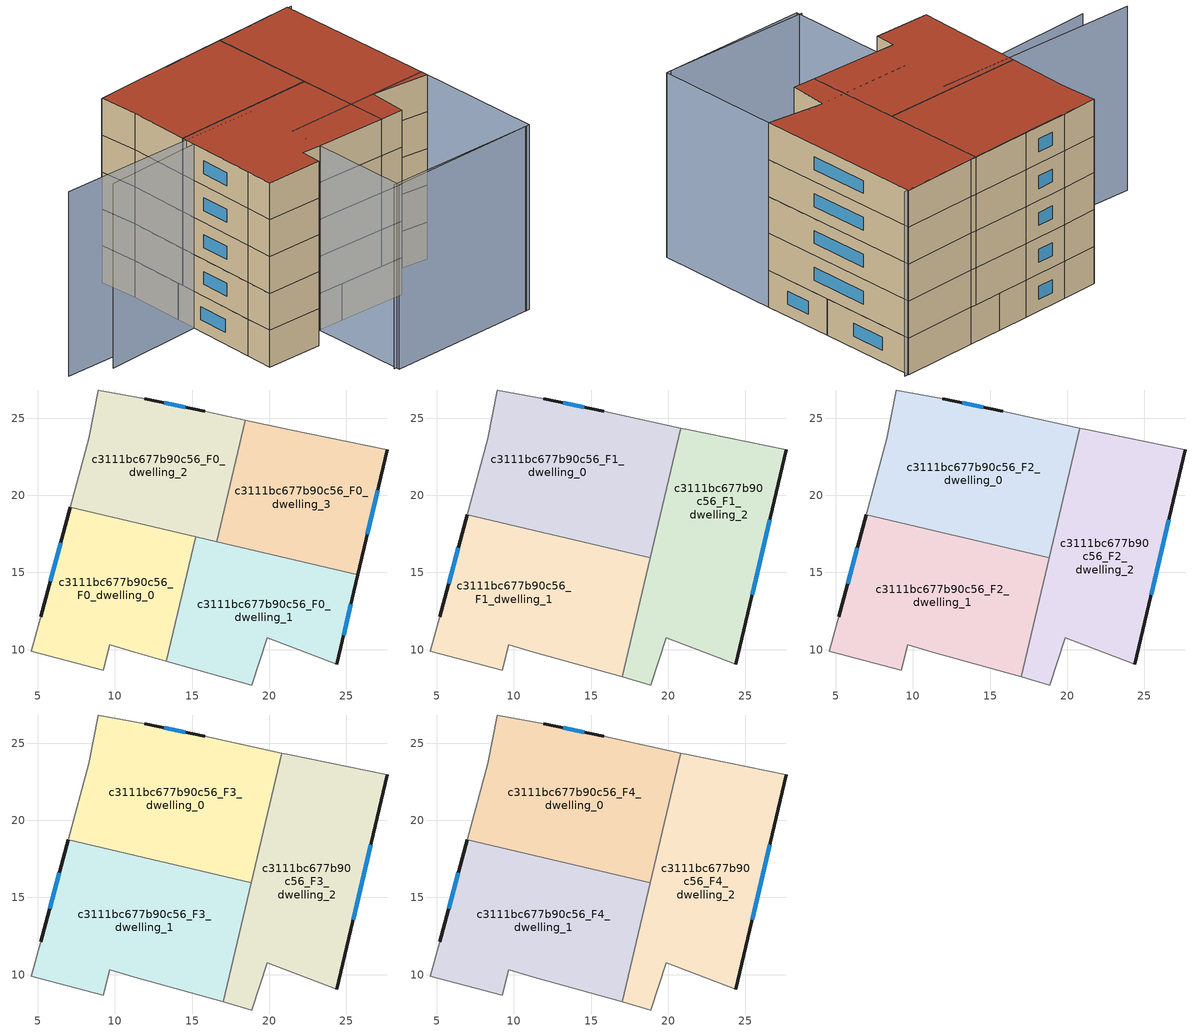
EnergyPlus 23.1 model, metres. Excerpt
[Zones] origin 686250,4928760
c3111bc677b90c56_F0_dwelling_0
 floor ground (EU_floor_Construction): 15.24,17.31 13.33,9.25 11.28,9.82 9.68,10.32 9.24,8.65 4.57,9.88 5.19,12.13 7.11,19.23 z0
 wall outside (EU_wall_Construction): 7.11,19.23 5.19,12.13 z0:3
 wall adiabatic (EU_wall_Construction): 5.19,12.13 4.57,9.88 9.24,8.65 9.68,10.32 11.28,9.82 13.33,9.25 z0:3
 wall to c3111bc677b90c56_F0_dwelling_1 (EU_wall_Construction): 13.33,9.25 15.24,17.31 z0:3
 wall to c3111bc677b90c56_F0_dwelling_2 (EU_wall_Construction): 15.24,17.31 7.11,19.23 z0:3
 window (EU_Window_Construction): 6.49,16.92 5.81,14.44 z0.98:2.02
c3111bc677b90c56_F0_dwelling_1
 floor ground (EU_floor_Construction): 25.73,14.84 24.37,9.04 19.85,10.76 18.88,7.71 13.33,9.25 15.24,17.31 z0
 wall outside (EU_wall_Construction): 24.37,9.04 25.73,14.84 z0:3
 wall adiabatic (EU_wall_Construction): 13.33,9.25 18.88,7.71 19.85,10.76 24.37,9.04 z0:3
 wall to c3111bc677b90c56_F0_dwelling_3 (EU_wall_Construction): 25.73,14.84 16.59,16.99 z0:3
 wall to c3111bc677b90c56_F0_dwelling_2 (EU_wall_Construction): 16.59,16.99 15.24,17.31 z0:3
 window (EU_Window_Construction): 24.81,10.93 25.29,12.95 z0.98:2.02
c3111bc677b90c56_F0_dwelling_2
 floor ground (EU_floor_Construction): 18.45,24.86 16.59,16.99 7.11,19.23 8.31,23.66 8.93,26.82 11.92,26.25 15.81,25.43 z0
 wall outside (EU_wall_Construction): 15.81,25.43 11.92,26.25 z0:3
 wall adiabatic (EU_wall_Construction): 11.92,26.25 8.93,26.82 8.31,23.66 7.11,19.23 / 18.45,24.86 15.81,25.43 z0:3
 wall to c3111bc677b90c56_F0_dwelling_3 (EU_wall_Construction): 16.59,16.99 18.45,24.86 z0:3
 window (EU_Window_Construction): 14.54,25.7 13.18,25.98 z0.98:2.02
c3111bc677b90c56_F0_dwelling_3
 floor ground (EU_floor_Construction): 27.65,22.95 25.73,14.84 16.59,16.99 18.45,24.86 21.33,24.25 z0
 wall outside (EU_wall_Construction): 25.73,14.84 27.65,22.95 z0:3
 wall adiabatic (EU_wall_Construction): 27.65,22.95 21.33,24.25 18.45,24.86 z0:3
 window (EU_Window_Construction): 26.36,17.48 27.03,20.31 z0.98:2.02
c3111bc677b90c56_F1_dwelling_0
 floor to c3111bc677b90c56_F0_dwelling_2 (EU_floor_Construction): 18.45,24.86 16.59,16.99 7.11,19.23 8.31,23.66 8.93,26.82 11.92,26.25 15.81,25.43 z3
 floor to c3111bc677b90c56_F0_dwelling_0 (EU_floor_Construction): 15.24,17.31 15.12,16.82 6.98,18.74 7.11,19.23 z3
 floor to c3111bc677b90c56_F0_dwelling_3 (EU_floor_Construction): 20.81,24.36 18.94,16.44 16.59,16.99 18.45,24.86 z3
 floor to c3111bc677b90c56_F0_dwelling_1 (EU_floor_Construction): 18.94,16.44 18.82,15.95 15.12,16.82 15.24,17.31 z3
 wall outside (EU_wall_Construction): 15.81,25.43 11.92,26.25 z3:6
 wall adiabatic (EU_wall_Construction): 11.92,26.25 8.93,26.82 8.31,23.66 6.98,18.74 / 20.81,24.36 15.81,25.43 z3:6
 wall to c3111bc677b90c56_F1_dwelling_1 (EU_wall_Construction): 6.98,18.74 18.82,15.95 z3:6
 wall to c3111bc677b90c56_F1_dwelling_2 (EU_wall_Construction): 18.82,15.95 20.81,24.36 z3:6
 window (EU_Window_Construction): 14.54,25.7 13.18,25.98 z3.98:5.02
c3111bc677b90c56_F1_dwelling_1
 floor to c3111bc677b90c56_F0_dwelling_0 (EU_floor_Construction): 15.12,16.82 13.34,9.25 11.28,9.82 9.68,10.32 9.24,8.65 4.57,9.88 5.19,12.13 6.98,18.74 z3
 floor to c3111bc677b90c56_F0_dwelling_1 (EU_floor_Construction): 18.82,15.95 17,8.23 13.34,9.25 15.12,16.82 z3
 wall outside (EU_wall_Construction): 6.98,18.74 5.19,12.13 z3:6
 wall adiabatic (EU_wall_Construction): 5.19,12.13 4.57,9.88 9.24,8.65 9.68,10.32 11.28,9.82 17,8.23 z3:6
 wall to c3111bc677b90c56_F1_dwelling_2 (EU_wall_Construction): 17,8.23 18.82,15.95 z3:6
 window (EU_Window_Construction): 6.4,16.59 5.77,14.28 z3.98:5.02
c3111bc677b90c56_F1_dwelling_2
 floor to c3111bc677b90c56_F0_dwelling_1 (EU_floor_Construction): 25.73,14.84 24.37,9.04 19.85,10.76 18.88,7.71 17,8.23 18.94,16.44 z3
 floor to c3111bc677b90c56_F0_dwelling_3 (EU_floor_Construction): 27.65,22.95 25.73,14.84 18.94,16.44 20.81,24.36 21.33,24.25 z3
 wall outside (EU_wall_Construction): 24.37,9.04 27.65,22.95 z3:6
 wall adiabatic (EU_wall_Construction): 17,8.23 18.88,7.71 19.85,10.76 24.37,9.04 / 27.65,22.95 21.33,24.25 20.81,24.36 z3:6
 window (EU_Window_Construction): 25.43,13.56 26.58,18.43 z3.98:5.02
c3111bc677b90c56_F2_dwelling_0
 floor to c3111bc677b90c56_F1_dwelling_0 (EU_floor_Construction): 20.81,24.36 18.82,15.95 6.98,18.74 8.31,23.66 8.93,26.82 11.92,26.25 15.81,25.43 z6
 wall outside (EU_wall_Construction): 15.81,25.43 11.92,26.25 z6:9
 wall adiabatic (EU_wall_Construction): 11.92,26.25 8.93,26.82 8.31,23.66 6.98,18.74 / 20.81,24.36 15.81,25.43 z6:9
 wall to c3111bc677b90c56_F2_dwelling_1 (EU_wall_Construction): 6.98,18.74 18.82,15.95 z6:9
 wall to c3111bc677b90c56_F2_dwelling_2 (EU_wall_Construction): 18.82,15.95 20.81,24.36 z6:9
 window (EU_Window_Construction): 14.54,25.7 13.18,25.98 z6.98:8.02
c3111bc677b90c56_F2_dwelling_1
 floor to c3111bc677b90c56_F1_dwelling_1 (EU_floor_Construction): 18.82,15.95 17,8.23 11.28,9.82 9.68,10.32 9.24,8.65 4.57,9.88 5.19,12.13 6.98,18.74 z6
 wall outside (EU_wall_Construction): 6.98,18.74 5.19,12.13 z6:9
 wall adiabatic (EU_wall_Construction): 5.19,12.13 4.57,9.88 9.24,8.65 9.68,10.32 11.28,9.82 17,8.23 z6:9
 wall to c3111bc677b90c56_F2_dwelling_2 (EU_wall_Construction): 17,8.23 18.82,15.95 z6:9
 window (EU_Window_Construction): 6.4,16.59 5.77,14.28 z6.98:8.02
c3111bc677b90c56_F2_dwelling_2
 floor to c3111bc677b90c56_F1_dwelling_2 (EU_floor_Construction): 27.65,22.95 24.37,9.04 19.85,10.76 18.88,7.71 17,8.23 20.81,24.36 21.33,24.25 z6
 wall outside (EU_wall_Construction): 24.37,9.04 27.65,22.95 z6:9
 wall adiabatic (EU_wall_Construction): 17,8.23 18.88,7.71 19.85,10.76 24.37,9.04 / 27.65,22.95 21.33,24.25 20.81,24.36 z6:9
 window (EU_Window_Construction): 25.43,13.56 26.58,18.43 z6.98:8.02
c3111bc677b90c56_F3_dwelling_0
 floor to c3111bc677b90c56_F2_dwelling_0 (EU_floor_Construction): 20.81,24.36 18.82,15.95 6.98,18.74 8.31,23.66 8.93,26.82 11.92,26.25 15.81,25.43 z9
 wall outside (EU_wall_Construction): 15.81,25.43 11.92,26.25 z9:12
 wall adiabatic (EU_wall_Construction): 11.92,26.25 8.93,26.82 8.31,23.66 6.98,18.74 / 20.81,24.36 15.81,25.43 z9:12
 wall to c3111bc677b90c56_F3_dwelling_1 (EU_wall_Construction): 6.98,18.74 18.82,15.95 z9:12
 wall to c3111bc677b90c56_F3_dwelling_2 (EU_wall_Construction): 18.82,15.95 20.81,24.36 z9:12
 window (EU_Window_Construction): 14.54,25.7 13.18,25.98 z9.98:11.02
c3111bc677b90c56_F3_dwelling_1
 floor to c3111bc677b90c56_F2_dwelling_1 (EU_floor_Construction): 18.82,15.95 17,8.23 11.28,9.82 9.68,10.32 9.24,8.65 4.57,9.88 5.19,12.13 6.98,18.74 z9
 wall outside (EU_wall_Construction): 6.98,18.74 5.19,12.13 z9:12
 wall adiabatic (EU_wall_Construction): 5.19,12.13 4.57,9.88 9.24,8.65 9.68,10.32 11.28,9.82 17,8.23 z9:12
 wall to c3111bc677b90c56_F3_dwelling_2 (EU_wall_Construction): 17,8.23 18.82,15.95 z9:12
 window (EU_Window_Construction): 6.4,16.59 5.77,14.28 z9.98:11.02
c3111bc677b90c56_F3_dwelling_2
 floor to c3111bc677b90c56_F2_dwelling_2 (EU_floor_Construction): 27.65,22.95 24.37,9.04 19.85,10.76 18.88,7.71 17,8.23 20.81,24.36 21.33,24.25 z9
 wall outside (EU_wall_Construction): 24.37,9.04 27.65,22.95 z9:12
 wall adiabatic (EU_wall_Construction): 17,8.23 18.88,7.71 19.85,10.76 24.37,9.04 / 27.65,22.95 21.33,24.25 20.81,24.36 z9:12
 window (EU_Window_Construction): 25.43,13.56 26.58,18.43 z9.98:11.02
c3111bc677b90c56_F4_dwelling_0
 floor to c3111bc677b90c56_F3_dwelling_0 (EU_floor_Construction): 20.81,24.36 18.82,15.95 6.98,18.74 8.31,23.66 8.93,26.82 11.92,26.25 15.81,25.43 z12
 wall outside (EU_wall_Construction): 15.81,25.43 11.92,26.25 z12:15
 wall adiabatic (EU_wall_Construction): 11.92,26.25 8.93,26.82 8.31,23.66 6.98,18.74 / 20.81,24.36 15.81,25.43 z12:15
 wall to c3111bc677b90c56_F4_dwelling_1 (EU_wall_Construction): 6.98,18.74 18.82,15.95 z12:15
 wall to c3111bc677b90c56_F4_dwelling_2 (EU_wall_Construction): 18.82,15.95 20.81,24.36 z12:15
 window (EU_Window_Construction): 14.54,25.7 13.18,25.98 z12.98:14.02
 roof outside (EU_roof_Construction): 18.82,15.95 20.81,24.36 15.81,25.43 11.92,26.25 8.93,26.82 8.31,23.66 6.98,18.74 z15
c3111bc677b90c56_F4_dwelling_1
 floor to c3111bc677b90c56_F3_dwelling_1 (EU_floor_Construction): 18.82,15.95 17,8.23 11.28,9.82 9.68,10.32 9.24,8.65 4.57,9.88 5.19,12.13 6.98,18.74 z12
 wall outside (EU_wall_Construction): 6.98,18.74 5.19,12.13 z12:15
 wall adiabatic (EU_wall_Construction): 5.19,12.13 4.57,9.88 9.24,8.65 9.68,10.32 11.28,9.82 17,8.23 z12:15
 wall to c3111bc677b90c56_F4_dwelling_2 (EU_wall_Construction): 17,8.23 18.82,15.95 z12:15
 window (EU_Window_Construction): 6.4,16.59 5.77,14.28 z12.98:14.02
 roof outside (EU_roof_Construction): 17,8.23 18.82,15.95 6.98,18.74 5.19,12.13 4.57,9.88 9.24,8.65 9.68,10.32 11.28,9.82 z15
c3111bc677b90c56_F4_dwelling_2
 floor to c3111bc677b90c56_F3_dwelling_2 (EU_floor_Construction): 27.65,22.95 24.37,9.04 19.85,10.76 18.88,7.71 17,8.23 20.81,24.36 21.33,24.25 z12
 wall outside (EU_wall_Construction): 24.37,9.04 27.65,22.95 z12:15
 wall adiabatic (EU_wall_Construction): 17,8.23 18.88,7.71 19.85,10.76 24.37,9.04 / 27.65,22.95 21.33,24.25 20.81,24.36 z12:15
 window (EU_Window_Construction): 25.43,13.56 26.58,18.43 z12.98:14.02
 roof outside (EU_roof_Construction): 24.37,9.04 27.65,22.95 21.33,24.25 20.81,24.36 17,8.23 18.88,7.71 19.85,10.76 z15
shading: 9.14,2.19 21.62,-1.09 / -4.21,21.33 13.15,16.68 / 27.93,22.81 21.24,24.26 / 7.02,17.51 -1.5,19.29 / 21.48,24.21 15.24,25.49 / 15.25,25.48 8.89,26.83 / 21.9,-1.15 9.29,1.9 / 9.29,1.9 11.91,12.68 / 11.91,12.68 24.51,9.63 / 24.51,9.63 21.9,-1.15 z0:15
[Building]
EU S2 Campaign: North Axis=0; Terrain=City; Solar Distribution=FullExterior
[Site:Location]
Bologna: Latitude=44.5; Longitude=11.25; Time Zone=1; Elevation=37
[SizingPeriod:WeatherFileDays]
AnnualSizingPeriod: Begin Month=1; Begin Day of Month=1; End Month=12; End Day of Month=31; Day of Week for Start Day=Monday; Use Weather File Daylight Saving Period=No; Use Weather File Rain and Snow Indicators=No
[MATERIAL]
EU_InternalMass_Material: Roughness=MediumRough; Thickness=0.1; Conductivity=1; Density=1800; Specific Heat=900; Thermal Absorptance=0.9; Solar Absorptance=0.7; Visible Absorptance=0.7
[MATERIAL:NOMASS] Roughness=MediumRough; Thermal Absorptance=0.9; Solar Absorptance=0.7; Visible Absorptance=0.7
Name | Thermal Resistance
EU_wall_NoMass | 0.905828
EU_roof_NoMass | 0.37593
EU_floor_NoMass | 0.67114
[WINDOWMATERIAL:SIMPLEGLAZINGSYSTEM]
EU_Window_SimpleGlazing: UFactor=4.52486; Solar Heat Gain Coefficient=0.85; Visible Transmittance=0.85
[CONSTRUCTION]
EU_wall_Construction: EU_wall_NoMass
EU_roof_Construction: EU_roof_NoMass
EU_floor_Construction: EU_floor_NoMass
EU_InternalMass_Construction: EU_InternalMass_Material
EU_Window_Construction: EU_Window_SimpleGlazing
[ZONE] Type=1; Multiplier=1; Ceiling Height=autocalculate; Floor Area=autocalculate; Part of Total Floor Area=Yes
Name | Volume
c3111bc677b90c56_F0_dwelling_0 | 231.066
c3111bc677b90c56_F1_dwelling_0; c3111bc677b90c56_F2_dwelling_0; c3111bc677b90c56_F3_dwelling_0; c3111bc677b90c56_F4_dwelling_0 | 308.069
c3111bc677b90c56_F0_dwelling_1 | 231.062
c3111bc677b90c56_F1_dwelling_1; c3111bc677b90c56_F2_dwelling_1; c3111bc677b90c56_F3_dwelling_1; c3111bc677b90c56_F4_dwelling_1 | 308.08
c3111bc677b90c56_F0_dwelling_2 | 231.067
c3111bc677b90c56_F1_dwelling_2; c3111bc677b90c56_F2_dwelling_2; c3111bc677b90c56_F3_dwelling_2; c3111bc677b90c56_F4_dwelling_2 | 308.084
c3111bc677b90c56_F0_dwelling_3 | 231.06
[INTERNALMASS] Construction=EU_InternalMass_Construction
Name | Zone or ZoneList | Surface Area
c3111bc677b90c56_F0_dwelling_0_EU_InternalMass | c3111bc677b90c56_F0_dwelling_0 | 77.0214
c3111bc677b90c56_F0_dwelling_1_EU_InternalMass | c3111bc677b90c56_F0_dwelling_1 | 77.0218
c3111bc677b90c56_F0_dwelling_2_EU_InternalMass | c3111bc677b90c56_F0_dwelling_2 | 77.022
c3111bc677b90c56_F0_dwelling_3_EU_InternalMass | c3111bc677b90c56_F0_dwelling_3 | 77.02
c3111bc677b90c56_F1_dwelling_0_EU_InternalMass | c3111bc677b90c56_F1_dwelling_0 | 102.69
c3111bc677b90c56_F1_dwelling_1_EU_InternalMass | c3111bc677b90c56_F1_dwelling_1 | 102.693
c3111bc677b90c56_F1_dwelling_2_EU_InternalMass | c3111bc677b90c56_F1_dwelling_2 | 102.695
c3111bc677b90c56_F2_dwelling_0_EU_InternalMass | c3111bc677b90c56_F2_dwelling_0 | 102.69
c3111bc677b90c56_F2_dwelling_1_EU_InternalMass | c3111bc677b90c56_F2_dwelling_1 | 102.693
c3111bc677b90c56_F2_dwelling_2_EU_InternalMass | c3111bc677b90c56_F2_dwelling_2 | 102.695
c3111bc677b90c56_F3_dwelling_0_EU_InternalMass | c3111bc677b90c56_F3_dwelling_0 | 102.69
c3111bc677b90c56_F3_dwelling_1_EU_InternalMass | c3111bc677b90c56_F3_dwelling_1 | 102.693
c3111bc677b90c56_F3_dwelling_2_EU_InternalMass | c3111bc677b90c56_F3_dwelling_2 | 102.695
c3111bc677b90c56_F4_dwelling_0_EU_InternalMass | c3111bc677b90c56_F4_dwelling_0 | 102.69
c3111bc677b90c56_F4_dwelling_1_EU_InternalMass | c3111bc677b90c56_F4_dwelling_1 | 102.693
c3111bc677b90c56_F4_dwelling_2_EU_InternalMass | c3111bc677b90c56_F4_dwelling_2 | 102.695
[OTHEREQUIPMENT] Fuel Type=Electricity; Design Level Calculation Method=Watts/Area; Power per Zone Floor Area=1; Fraction Latent=0; Fraction Radiant=0; Fraction Lost=0; Carbon Dioxide Generation Rate=0; EndUse Subcategory=EU_Step8_InternalGains
Name | Zone or ZoneList or Space or SpaceList | Schedule
EU_Step8_InternalGain_c3111bc677b90c56_F0_dwelling_0_f000 | c3111bc677b90c56_F0_dwelling_0 | EU_Step8_GainSchedule_c3111bc677b90c56_F0_dwelling_0_f000
EU_Step8_InternalGain_c3111bc677b90c56_F0_dwelling_1_f000 | c3111bc677b90c56_F0_dwelling_1 | EU_Step8_GainSchedule_c3111bc677b90c56_F0_dwelling_1_f000
EU_Step8_InternalGain_c3111bc677b90c56_F0_dwelling_2_f000 | c3111bc677b90c56_F0_dwelling_2 | EU_Step8_GainSchedule_c3111bc677b90c56_F0_dwelling_2_f000
EU_Step8_InternalGain_c3111bc677b90c56_F0_dwelling_3_f000 | c3111bc677b90c56_F0_dwelling_3 | EU_Step8_GainSchedule_c3111bc677b90c56_F0_dwelling_3_f000
EU_Step8_InternalGain_c3111bc677b90c56_F1_dwelling_0_f000 | c3111bc677b90c56_F1_dwelling_0 | EU_Step8_GainSchedule_c3111bc677b90c56_F1_dwelling_0_f000
EU_Step8_InternalGain_c3111bc677b90c56_F1_dwelling_1_f000 | c3111bc677b90c56_F1_dwelling_1 | EU_Step8_GainSchedule_c3111bc677b90c56_F1_dwelling_1_f000
EU_Step8_InternalGain_c3111bc677b90c56_F1_dwelling_2_f000 | c3111bc677b90c56_F1_dwelling_2 | EU_Step8_GainSchedule_c3111bc677b90c56_F1_dwelling_2_f000
EU_Step8_InternalGain_c3111bc677b90c56_F2_dwelling_0_f000 | c3111bc677b90c56_F2_dwelling_0 | EU_Step8_GainSchedule_c3111bc677b90c56_F2_dwelling_0_f000
EU_Step8_InternalGain_c3111bc677b90c56_F2_dwelling_1_f000 | c3111bc677b90c56_F2_dwelling_1 | EU_Step8_GainSchedule_c3111bc677b90c56_F2_dwelling_1_f000
EU_Step8_InternalGain_c3111bc677b90c56_F2_dwelling_2_f000 | c3111bc677b90c56_F2_dwelling_2 | EU_Step8_GainSchedule_c3111bc677b90c56_F2_dwelling_2_f000
EU_Step8_InternalGain_c3111bc677b90c56_F3_dwelling_0_f000 | c3111bc677b90c56_F3_dwelling_0 | EU_Step8_GainSchedule_c3111bc677b90c56_F3_dwelling_0_f000
EU_Step8_InternalGain_c3111bc677b90c56_F3_dwelling_1_f000 | c3111bc677b90c56_F3_dwelling_1 | EU_Step8_GainSchedule_c3111bc677b90c56_F3_dwelling_1_f000
EU_Step8_InternalGain_c3111bc677b90c56_F3_dwelling_2_f000 | c3111bc677b90c56_F3_dwelling_2 | EU_Step8_GainSchedule_c3111bc677b90c56_F3_dwelling_2_f000
EU_Step8_InternalGain_c3111bc677b90c56_F4_dwelling_0_f000 | c3111bc677b90c56_F4_dwelling_0 | EU_Step8_GainSchedule_c3111bc677b90c56_F4_dwelling_0_f000
EU_Step8_InternalGain_c3111bc677b90c56_F4_dwelling_1_f000 | c3111bc677b90c56_F4_dwelling_1 | EU_Step8_GainSchedule_c3111bc677b90c56_F4_dwelling_1_f000
EU_Step8_InternalGain_c3111bc677b90c56_F4_dwelling_2_f000 | c3111bc677b90c56_F4_dwelling_2 | EU_Step8_GainSchedule_c3111bc677b90c56_F4_dwelling_2_f000
[ZONEVENTILATION:DESIGNFLOWRATE] Schedule=EU_AlwaysOn; Design Flow Rate Calculation Method=AirChanges/Hour; Air Changes per Hour=0.73129; Ventilation Type=Natural; Fan Pressure Rise=0; Fan Total Efficiency=1; Constant Term Coefficient=1; Temperature Term Coefficient=0; Velocity Term Coefficient=0; Velocity Squared Term Coefficient=0; Minimum Indoor Temperature=-100; Maximum Indoor Temperature=100; Delta Temperature=-100; Minimum Outdoor Temperature=-100; Maximum Outdoor Temperature=100; Maximum Wind Speed=40
Name | Zone or ZoneList or Space or SpaceList
EU_ConstantAir_c3111bc677b90c56_F0_dwelling_0 | c3111bc677b90c56_F0_dwelling_0
EU_ConstantAir_c3111bc677b90c56_F0_dwelling_1 | c3111bc677b90c56_F0_dwelling_1
EU_ConstantAir_c3111bc677b90c56_F0_dwelling_2 | c3111bc677b90c56_F0_dwelling_2
EU_ConstantAir_c3111bc677b90c56_F0_dwelling_3 | c3111bc677b90c56_F0_dwelling_3
EU_ConstantAir_c3111bc677b90c56_F1_dwelling_0 | c3111bc677b90c56_F1_dwelling_0
EU_ConstantAir_c3111bc677b90c56_F1_dwelling_1 | c3111bc677b90c56_F1_dwelling_1
EU_ConstantAir_c3111bc677b90c56_F1_dwelling_2 | c3111bc677b90c56_F1_dwelling_2
EU_ConstantAir_c3111bc677b90c56_F2_dwelling_0 | c3111bc677b90c56_F2_dwelling_0
EU_ConstantAir_c3111bc677b90c56_F2_dwelling_1 | c3111bc677b90c56_F2_dwelling_1
EU_ConstantAir_c3111bc677b90c56_F2_dwelling_2 | c3111bc677b90c56_F2_dwelling_2
EU_ConstantAir_c3111bc677b90c56_F3_dwelling_0 | c3111bc677b90c56_F3_dwelling_0
EU_ConstantAir_c3111bc677b90c56_F3_dwelling_1 | c3111bc677b90c56_F3_dwelling_1
EU_ConstantAir_c3111bc677b90c56_F3_dwelling_2 | c3111bc677b90c56_F3_dwelling_2
EU_ConstantAir_c3111bc677b90c56_F4_dwelling_0 | c3111bc677b90c56_F4_dwelling_0
EU_ConstantAir_c3111bc677b90c56_F4_dwelling_1 | c3111bc677b90c56_F4_dwelling_1
EU_ConstantAir_c3111bc677b90c56_F4_dwelling_2 | c3111bc677b90c56_F4_dwelling_2
[HVACTEMPLATE:THERMOSTAT] Constant Heating Setpoint=20; Constant Cooling Setpoint=50
EU_HeatOnly_c3111bc677b90c56_F0_dwelling_0; EU_HeatOnly_c3111bc677b90c56_F0_dwelling_1; EU_HeatOnly_c3111bc677b90c56_F0_dwelling_2; EU_HeatOnly_c3111bc677b90c56_F0_dwelling_3; EU_HeatOnly_c3111bc677b90c56_F1_dwelling_0; EU_HeatOnly_c3111bc677b90c56_F1_dwelling_1; EU_HeatOnly_c3111bc677b90c56_F1_dwelling_2; EU_HeatOnly_c3111bc677b90c56_F2_dwelling_0; EU_HeatOnly_c3111bc677b90c56_F2_dwelling_1; EU_HeatOnly_c3111bc677b90c56_F2_dwelling_2; EU_HeatOnly_c3111bc677b90c56_F3_dwelling_0; EU_HeatOnly_c3111bc677b90c56_F3_dwelling_1; EU_HeatOnly_c3111bc677b90c56_F3_dwelling_2; EU_HeatOnly_c3111bc677b90c56_F4_dwelling_0; EU_HeatOnly_c3111bc677b90c56_F4_dwelling_1; EU_HeatOnly_c3111bc677b90c56_F4_dwelling_2
[HVACTEMPLATE:ZONE:IDEALLOADSAIRSYSTEM] System Availability Schedule=EU_AlwaysOn; Maximum Heating Supply Air Temperature=50; Minimum Cooling Supply Air Temperature=13; Maximum Heating Supply Air Humidity Ratio=0.0156; Minimum Cooling Supply Air Humidity Ratio=0.0077; Heating Limit=NoLimit; Cooling Limit=NoLimit; Heating Availability Schedule=EU_AlwaysOn; Cooling Availability Schedule=EU_CoolingOff; Dehumidification Control Type=ConstantSensibleHeatRatio; Cooling Sensible Heat Ratio=0.7; Dehumidification Setpoint=60; Humidification Control Type=None; Humidification Setpoint=30; Outdoor Air Method=None; Outdoor Air Flow Rate per Person=0.00944; Outdoor Air Flow Rate per Zone Floor Area=0; Outdoor Air Flow Rate per Zone=0; Demand Controlled Ventilation Type=None; Outdoor Air Economizer Type=NoEconomizer; Heat Recovery Type=None; Sensible Heat Recovery Effectiveness=0.7; Latent Heat Recovery Effectiveness=0.65
Name | Template Thermostat
c3111bc677b90c56_F0_dwelling_0 | EU_HeatOnly_c3111bc677b90c56_F0_dwelling_0
c3111bc677b90c56_F0_dwelling_1 | EU_HeatOnly_c3111bc677b90c56_F0_dwelling_1
c3111bc677b90c56_F0_dwelling_2 | EU_HeatOnly_c3111bc677b90c56_F0_dwelling_2
c3111bc677b90c56_F0_dwelling_3 | EU_HeatOnly_c3111bc677b90c56_F0_dwelling_3
c3111bc677b90c56_F1_dwelling_0 | EU_HeatOnly_c3111bc677b90c56_F1_dwelling_0
c3111bc677b90c56_F1_dwelling_1 | EU_HeatOnly_c3111bc677b90c56_F1_dwelling_1
c3111bc677b90c56_F1_dwelling_2 | EU_HeatOnly_c3111bc677b90c56_F1_dwelling_2
c3111bc677b90c56_F2_dwelling_0 | EU_HeatOnly_c3111bc677b90c56_F2_dwelling_0
c3111bc677b90c56_F2_dwelling_1 | EU_HeatOnly_c3111bc677b90c56_F2_dwelling_1
c3111bc677b90c56_F2_dwelling_2 | EU_HeatOnly_c3111bc677b90c56_F2_dwelling_2
c3111bc677b90c56_F3_dwelling_0 | EU_HeatOnly_c3111bc677b90c56_F3_dwelling_0
c3111bc677b90c56_F3_dwelling_1 | EU_HeatOnly_c3111bc677b90c56_F3_dwelling_1
c3111bc677b90c56_F3_dwelling_2 | EU_HeatOnly_c3111bc677b90c56_F3_dwelling_2
c3111bc677b90c56_F4_dwelling_0 | EU_HeatOnly_c3111bc677b90c56_F4_dwelling_0
c3111bc677b90c56_F4_dwelling_1 | EU_HeatOnly_c3111bc677b90c56_F4_dwelling_1
c3111bc677b90c56_F4_dwelling_2 | EU_HeatOnly_c3111bc677b90c56_F4_dwelling_2
[SIZING:ZONE] Zone Cooling Design Supply Air Temperature Input Method=SupplyAirTemperature; Zone Cooling Design Supply Air Temperature=13; Zone Heating Design Supply Air Temperature Input Method=SupplyAirTemperature; Zone Heating Design Supply Air Temperature=50; Zone Cooling Design Supply Air Humidity Ratio=0.008; Zone Heating Design Supply Air Humidity Ratio=0.008; Cooling Design Air Flow Method=DesignDay; Cooling Design Air Flow Rate=0; Cooling Minimum Air Flow per Zone Floor Area=0.000762; Cooling Minimum Air Flow=0; Cooling Minimum Air Flow Fraction=0.2; Heating Design Air Flow Method=DesignDay; Heating Design Air Flow Rate=0; Heating Maximum Air Flow per Zone Floor Area=0.002032; Heating Maximum Air Flow=0.141576; Heating Maximum Air Flow Fraction=0.3; Account for Dedicated Outdoor Air System=No; Dedicated Outdoor Air System Control Strategy=NeutralSupplyAir; Dedicated Outdoor Air Low Setpoint Temperature for Design=autosize; Dedicated Outdoor Air High Setpoint Temperature for Design=autosize; Zone Load Sizing Method=Sensible Load Only No Latent Load; Zone Latent Cooling Design Supply Air Humidity Ratio Input Method=HumidityRatioDifference; Zone Cooling Design Supply Air Humidity Ratio Difference=0.005; Zone Latent Heating Design Supply Air Humidity Ratio Input Method=HumidityRatioDifference; Zone Humidification Design Supply Air Humidity Ratio Difference=0.005
c3111bc677b90c56_F0_dwelling_0; c3111bc677b90c56_F0_dwelling_1; c3111bc677b90c56_F0_dwelling_2; c3111bc677b90c56_F0_dwelling_3; c3111bc677b90c56_F1_dwelling_0; c3111bc677b90c56_F1_dwelling_1; c3111bc677b90c56_F1_dwelling_2; c3111bc677b90c56_F2_dwelling_0; c3111bc677b90c56_F2_dwelling_1; c3111bc677b90c56_F2_dwelling_2; c3111bc677b90c56_F3_dwelling_0; c3111bc677b90c56_F3_dwelling_1; c3111bc677b90c56_F3_dwelling_2; c3111bc677b90c56_F4_dwelling_0; c3111bc677b90c56_F4_dwelling_1; c3111bc677b90c56_F4_dwelling_2
[SCHEDULE:CONSTANT]
Name | Hourly Value
EU_AlwaysOn | 1
EU_CoolingOff | 0
[SCHEDULE:FILE] Column Number=1; Rows to Skip at Top=0; Number of Hours of Data=8760; Column Separator=Comma; Interpolate to Timestep=No; Minutes per Item=60; Adjust Schedule for Daylight Savings=Yes
Name | File
EU_Step8_GainSchedule_c3111bc677b90c56_F0_dwelling_0_f000 | ../../schedules/c3111bc677b90c56/c3111bc677b90c56_F0_dwelling_0_f000_gain.csv
EU_Step8_GainSchedule_c3111bc677b90c56_F0_dwelling_1_f000 | ../../schedules/c3111bc677b90c56/c3111bc677b90c56_F0_dwelling_1_f000_gain.csv
EU_Step8_GainSchedule_c3111bc677b90c56_F0_dwelling_2_f000 | ../../schedules/c3111bc677b90c56/c3111bc677b90c56_F0_dwelling_2_f000_gain.csv
EU_Step8_GainSchedule_c3111bc677b90c56_F0_dwelling_3_f000 | ../../schedules/c3111bc677b90c56/c3111bc677b90c56_F0_dwelling_3_f000_gain.csv
EU_Step8_GainSchedule_c3111bc677b90c56_F1_dwelling_0_f000 | ../../schedules/c3111bc677b90c56/c3111bc677b90c56_F1_dwelling_0_f000_gain.csv
EU_Step8_GainSchedule_c3111bc677b90c56_F1_dwelling_1_f000 | ../../schedules/c3111bc677b90c56/c3111bc677b90c56_F1_dwelling_1_f000_gain.csv
EU_Step8_GainSchedule_c3111bc677b90c56_F1_dwelling_2_f000 | ../../schedules/c3111bc677b90c56/c3111bc677b90c56_F1_dwelling_2_f000_gain.csv
EU_Step8_GainSchedule_c3111bc677b90c56_F2_dwelling_0_f000 | ../../schedules/c3111bc677b90c56/c3111bc677b90c56_F2_dwelling_0_f000_gain.csv
EU_Step8_GainSchedule_c3111bc677b90c56_F2_dwelling_1_f000 | ../../schedules/c3111bc677b90c56/c3111bc677b90c56_F2_dwelling_1_f000_gain.csv
EU_Step8_GainSchedule_c3111bc677b90c56_F2_dwelling_2_f000 | ../../schedules/c3111bc677b90c56/c3111bc677b90c56_F2_dwelling_2_f000_gain.csv
EU_Step8_GainSchedule_c3111bc677b90c56_F3_dwelling_0_f000 | ../../schedules/c3111bc677b90c56/c3111bc677b90c56_F3_dwelling_0_f000_gain.csv
EU_Step8_GainSchedule_c3111bc677b90c56_F3_dwelling_1_f000 | ../../schedules/c3111bc677b90c56/c3111bc677b90c56_F3_dwelling_1_f000_gain.csv
EU_Step8_GainSchedule_c3111bc677b90c56_F3_dwelling_2_f000 | ../../schedules/c3111bc677b90c56/c3111bc677b90c56_F3_dwelling_2_f000_gain.csv
EU_Step8_GainSchedule_c3111bc677b90c56_F4_dwelling_0_f000 | ../../schedules/c3111bc677b90c56/c3111bc677b90c56_F4_dwelling_0_f000_gain.csv
EU_Step8_GainSchedule_c3111bc677b90c56_F4_dwelling_1_f000 | ../../schedules/c3111bc677b90c56/c3111bc677b90c56_F4_dwelling_1_f000_gain.csv
EU_Step8_GainSchedule_c3111bc677b90c56_F4_dwelling_2_f000 | ../../schedules/c3111bc677b90c56/c3111bc677b90c56_F4_dwelling_2_f000_gain.csv
